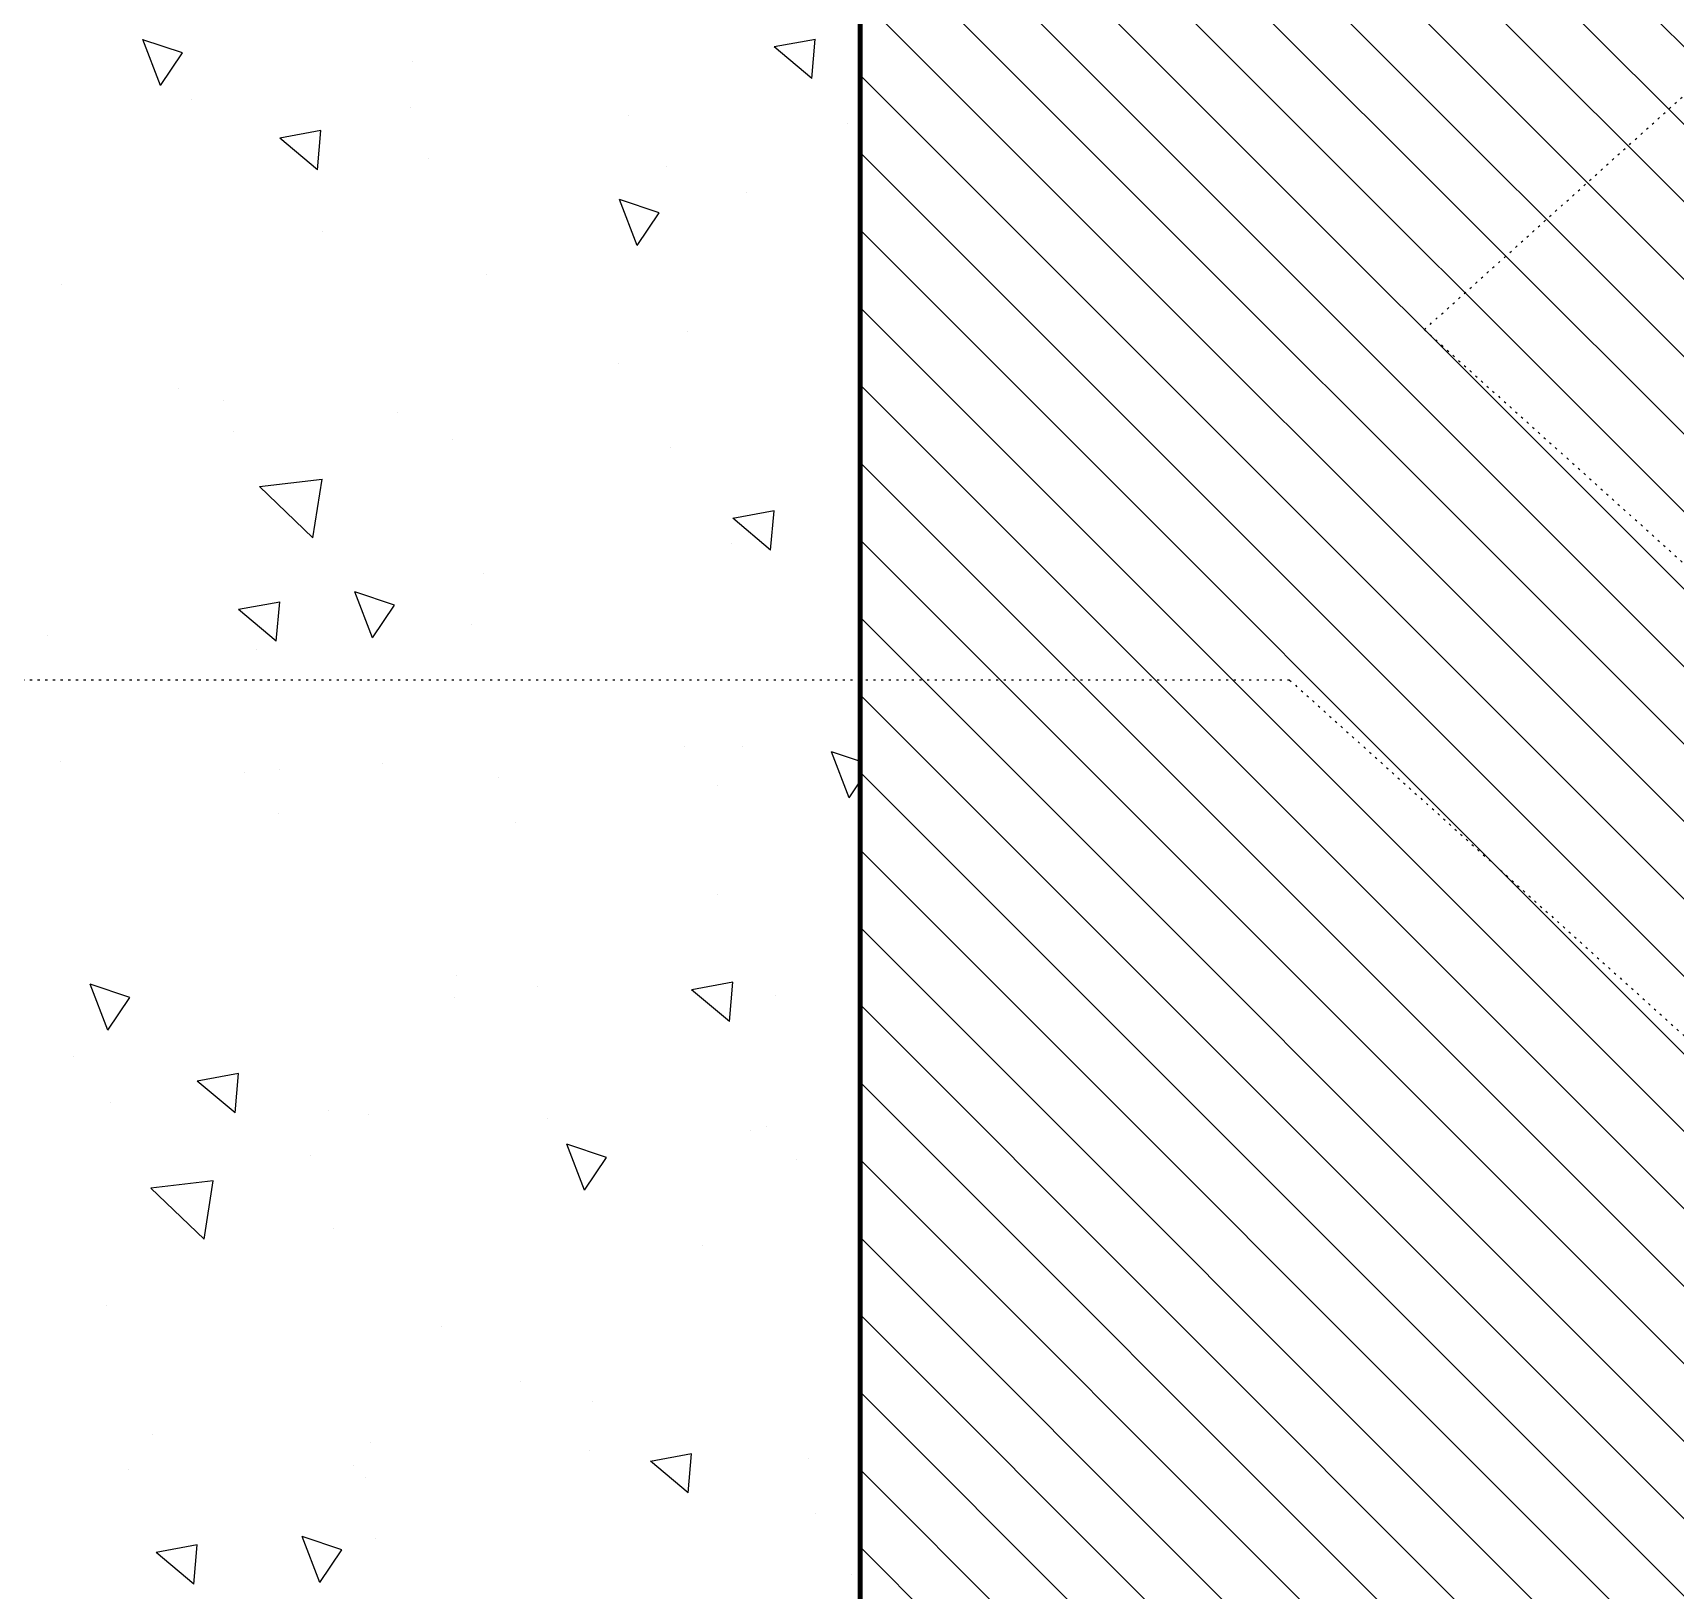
# Model space of a CAD drawing. Extents: x 386248 to 427517, y 4539405 to 4542296.
# Drawn here: x 415879.2 to 415954.2, y 4540513.4 to 4540584.5 of the extents above; entities that cross this region are included whole.
import ezdxf

# ---------------------------------------------------------------- set-up
doc = ezdxf.new("R2010")
doc.units = 0
doc.linetypes.add('DOT', pattern=[0.28, 0.03, -0.25])

msp = doc.modelspace()

# ---------------------------------------------------------------- linework, layer by layer
msp.add_line((415916.877, 4540475.202), (415916.877, 4540857.642))
at = {"color": 0}
for p, q in [((415996.052, 4540542.357), (415916.877, 4540621.533)), ((415996.052, 4540538.822), (415916.877, 4540617.997)), ((415996.052, 4540535.286), (415916.877, 4540614.462)), ((415996.052, 4540531.751), (415916.877, 4540610.926)), ((415996.052, 4540528.215), (415916.877, 4540607.391)), ((415996.052, 4540524.68), (415916.877, 4540603.855)), ((415996.052, 4540521.144), (415916.877, 4540600.32)), ((415996.052, 4540517.609), (415916.877, 4540596.784)), ((415996.052, 4540514.073), (415916.877, 4540593.249)), ((415996.052, 4540510.538), (415916.877, 4540589.713)), ((415996.052, 4540507.002), (415916.877, 4540586.178)), ((415885.02, 4540582.086), (415884.214, 4540584.187)), ((415886.028, 4540583.573), (415884.216, 4540584.181)), ((415914.753, 4540582.407), (415913.03, 4540583.854)), ((415914.912, 4540584.195), (415913.031, 4540583.848)), ((415914.753, 4540582.407), (415914.91, 4540584.2)), ((415885.02, 4540582.086), (415886.027, 4540583.578)), ((415896.527, 4540583.172), (415896.527, 4540583.172)), ((415996.052, 4540503.467), (415916.877, 4540582.642)), ((415886.422, 4540581.443), (415886.422, 4540581.443)), ((415896.409, 4540581.079), (415896.409, 4540581.079)), ((415906.396, 4540580.714), (415906.396, 4540580.714)), ((415916.383, 4540580.349), (415916.383, 4540580.349)), ((415892.188, 4540578.245), (415890.464, 4540579.691)), ((415892.346, 4540580.033), (415890.466, 4540579.686)), ((415892.188, 4540578.245), (415892.345, 4540580.038)), ((415897.255, 4540578.774), (415897.255, 4540578.774)), ((415996.052, 4540499.931), (415916.877, 4540579.106)), ((415908.098, 4540578.392), (415908.098, 4540578.392)), ((415911.777, 4540577.204), (415911.777, 4540577.204)), ((415906.775, 4540574.787), (415905.968, 4540576.887)), ((415907.783, 4540576.274), (415905.97, 4540576.882)), ((415906.775, 4540574.787), (415907.781, 4540576.279)), ((415996.052, 4540496.396), (415916.877, 4540575.571)), ((415892.428, 4540575.439), (415892.428, 4540575.439)), ((415899.88, 4540573.483), (415899.88, 4540573.483)), ((415880.521, 4540573), (415880.521, 4540573)), ((415996.052, 4540492.86), (415916.877, 4540572.035)), ((415909.087, 4540570.882), (415909.087, 4540570.882)), ((415905.93, 4540569.4), (415905.93, 4540569.4)), ((415885.841, 4540568.25), (415885.841, 4540568.25)), ((415996.052, 4540489.324), (415916.877, 4540568.5)), ((415887.917, 4540567.719), (415887.917, 4540567.719)), ((415895.851, 4540567.158), (415895.851, 4540567.158)), ((415888.343, 4540566.29), (415888.343, 4540566.29)), ((415898.33, 4540565.925), (415898.33, 4540565.925)), ((415908.317, 4540565.561), (415908.317, 4540565.561)), ((415996.052, 4540485.789), (415916.877, 4540564.964)), ((415892.394, 4540564.112), (415889.545, 4540563.78)), ((415891.98, 4540561.449), (415889.545, 4540563.786)), ((415891.98, 4540561.449), (415892.394, 4540564.117)), ((415912.871, 4540560.889), (415911.147, 4540562.336)), ((415913.029, 4540562.677), (415911.149, 4540562.33)), ((415912.871, 4540560.889), (415913.028, 4540562.683)), ((415996.052, 4540482.253), (415916.877, 4540561.429)), ((415911.1, 4540561.189), (415911.1, 4540561.189)), ((415899.749, 4540559.827), (415899.749, 4540559.827)), ((415890.464, 4540558.515), (415888.583, 4540558.168)), ((415890.305, 4540556.727), (415890.462, 4540558.52)), ((415894.696, 4540556.88), (415893.89, 4540558.98)), ((415895.704, 4540558.367), (415893.891, 4540558.975)), ((415894.696, 4540556.88), (415895.703, 4540558.372)), ((415890.305, 4540556.727), (415888.581, 4540558.173)), ((415895.431, 4540557.943), (415895.431, 4540557.943)), ((415996.052, 4540478.718), (415916.877, 4540557.893)), ((415879.844, 4540556.985), (415879.844, 4540556.985)), ((415899.204, 4540557.468), (415899.204, 4540557.468)), ((415889.412, 4540556.357), (415889.412, 4540556.357)), ((415996.052, 4540475.182), (415916.877, 4540554.358)), ((415908.933, 4540551.905), (415908.933, 4540551.905)), ((415911.581, 4540551.935), (415911.581, 4540551.935)), ((415916.451, 4540549.58), (415915.644, 4540551.681)), ((415916.877, 4540551.262), (415915.646, 4540551.675)), ((415880.469, 4540551.252), (415880.469, 4540551.252)), ((415890.455, 4540550.887), (415890.455, 4540550.887)), ((415895.174, 4540551.143), (415895.174, 4540551.143)), ((415888.844, 4540550.755), (415888.844, 4540550.755)), ((415900.442, 4540550.522), (415900.442, 4540550.522)), ((415910.429, 4540550.158), (415910.429, 4540550.158)), ((415916.451, 4540549.58), (415916.877, 4540550.212)), ((415992.497, 4540475.202), (415916.877, 4540550.822)), ((415890.401, 4540548.847), (415890.401, 4540548.847)), ((415901.245, 4540548.465), (415901.245, 4540548.465)), ((415988.961, 4540475.202), (415916.877, 4540547.287)), ((415910.423, 4540545.174), (415910.423, 4540545.174)), ((415985.426, 4540475.202), (415916.877, 4540543.751)), ((415898.527, 4540541.454), (415898.527, 4540541.454)), ((415911.147, 4540541.16), (415909.266, 4540540.813)), ((415910.988, 4540539.372), (415911.145, 4540541.165)), ((415882.618, 4540538.972), (415881.811, 4540541.073)), ((415883.626, 4540540.459), (415881.813, 4540541.068)), ((415882.618, 4540538.972), (415883.624, 4540540.465)), ((415898.434, 4540540.447), (415898.434, 4540540.447)), ((415902.234, 4540540.955), (415902.234, 4540540.955)), ((415910.988, 4540539.372), (415909.265, 4540540.818)), ((415913.077, 4540540.573), (415913.077, 4540540.573)), ((415981.89, 4540475.202), (415916.877, 4540540.216)), ((415881.063, 4540537.793), (415881.063, 4540537.793)), ((415888.422, 4540535.209), (415886.699, 4540536.655)), ((415888.581, 4540536.997), (415886.701, 4540536.65)), ((415888.422, 4540535.209), (415888.579, 4540537.002)), ((415978.355, 4540475.202), (415916.877, 4540536.68)), ((415882.718, 4540535.67), (415882.718, 4540535.67)), ((415892.705, 4540535.306), (415892.705, 4540535.306)), ((415894.497, 4540535.128), (415894.497, 4540535.128)), ((415902.691, 4540534.941), (415902.691, 4540534.941)), ((415911.936, 4540534.409), (415911.936, 4540534.409)), ((415912.678, 4540534.576), (415912.678, 4540534.576)), ((415904.372, 4540531.673), (415903.566, 4540533.773)), ((415905.38, 4540533.16), (415903.567, 4540533.768)), ((415891.847, 4540533.259), (415891.847, 4540533.259)), ((415904.372, 4540531.673), (415905.379, 4540533.165)), ((415914.066, 4540533.063), (415914.066, 4540533.063)), ((415974.819, 4540475.202), (415916.877, 4540533.145)), ((415887.429, 4540532.094), (415884.58, 4540531.763)), ((415887.014, 4540529.432), (415887.428, 4540532.1)), ((415887.014, 4540529.432), (415884.579, 4540531.768)), ((415892.896, 4540529.901), (415892.896, 4540529.901)), ((415909.747, 4540529.16), (415909.747, 4540529.16)), ((415971.284, 4540475.202), (415916.877, 4540529.609)), ((415882.559, 4540526.431), (415882.559, 4540526.431)), ((415897.85, 4540525.439), (415897.85, 4540525.439)), ((415967.748, 4540475.202), (415916.877, 4540526.073)), ((415901.437, 4540522.952), (415901.437, 4540522.952)), ((415964.213, 4540475.202), (415916.877, 4540522.538)), ((415904.728, 4540522.009), (415904.728, 4540522.009)), ((415884.638, 4540520.517), (415884.638, 4540520.517)), ((415894.625, 4540520.152), (415894.625, 4540520.152)), ((415904.612, 4540519.788), (415904.612, 4540519.788)), ((415909.264, 4540519.642), (415907.384, 4540519.295)), ((415909.106, 4540517.854), (415909.263, 4540519.647)), ((415914.599, 4540519.423), (415914.599, 4540519.423)), ((415883.548, 4540518.921), (415883.548, 4540518.921)), ((415893.821, 4540519.114), (415893.821, 4540519.114)), ((415909.106, 4540517.854), (415907.382, 4540519.3)), ((415960.677, 4540475.202), (415916.877, 4540519.002)), ((415894.391, 4540518.539), (415894.391, 4540518.539)), ((415914.939, 4540516.914), (415914.939, 4540516.914)), ((415892.293, 4540513.766), (415891.487, 4540515.866)), ((415893.302, 4540515.253), (415891.489, 4540515.861)), ((415894.85, 4540515.763), (415894.85, 4540515.763)), ((415886.54, 4540513.691), (415884.816, 4540515.138)), ((415886.698, 4540515.479), (415884.818, 4540515.132)), ((415886.54, 4540513.691), (415886.697, 4540515.484)), ((415892.293, 4540513.766), (415893.3, 4540515.258)), ((415957.141, 4540475.202), (415916.877, 4540515.467)), ((415916.56, 4540514.116), (415916.56, 4540514.116))]:
    msp.add_line(p, q, dxfattribs=at)
at = {"linetype": 'DOT'}
for p, q in [((415942.708, 4540570.951), (415991.843, 4540615.234)), ((415942.708, 4540570.951), (415991.843, 4540526.668)), ((415936.562, 4540554.951), (415876.877, 4540554.951)), ((415936.562, 4540554.951), (415981.132, 4540514.782))]:
    msp.add_line(p, q, dxfattribs=at)
at = {"const_width": 0.2}
msp.add_lwpolyline([(415916.977, 4540475.202), (415916.977, 4540857.642)], dxfattribs=at)

doc.saveas('drawing.dxf')
